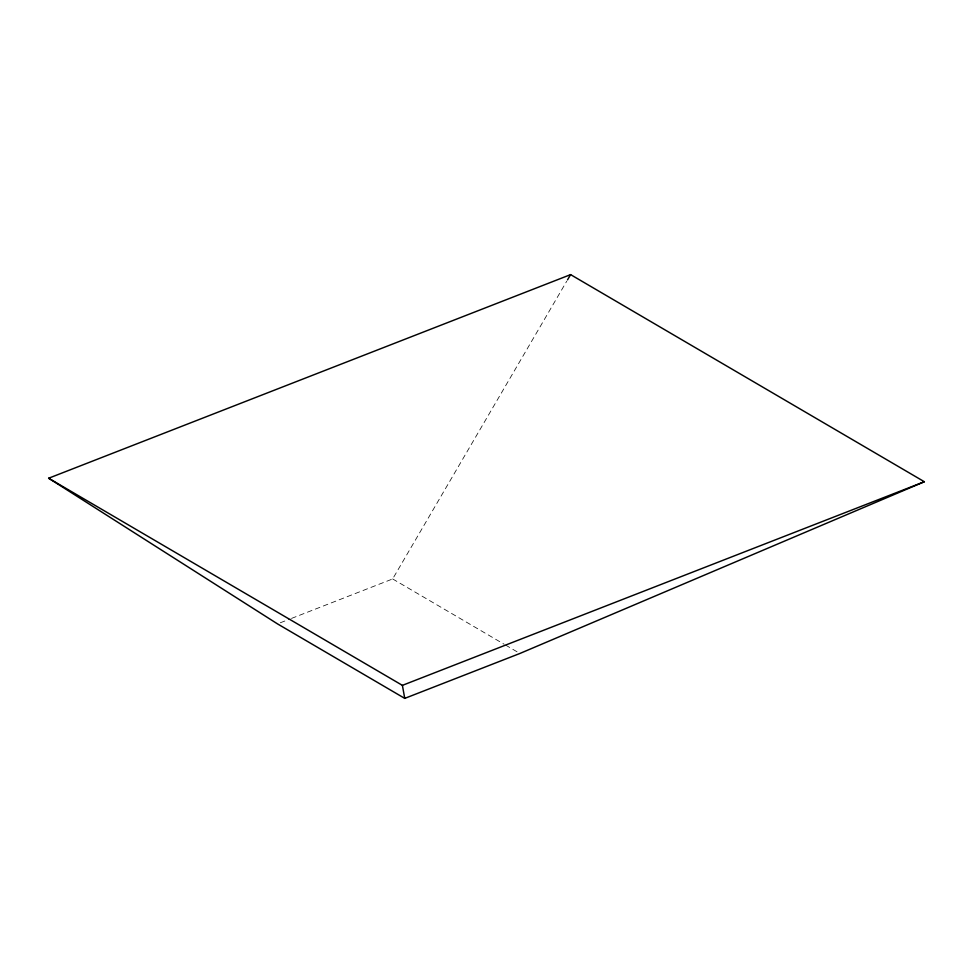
<?xml version="1.0" encoding="UTF-8"?>
<svg xmlns="http://www.w3.org/2000/svg" width="973" height="973" viewBox="0 0 973 973"><rect width="100%" height="100%" fill="white"/><g stroke="black" fill="none" stroke-linecap="round" stroke-linejoin="round"><path stroke-width="0.73" stroke-dasharray="4.87 3.65" d="M291.535 618.402L392.654 578.947L566.76 281.173M280.297 622.781L290.124 618.95M392.654 578.947L504.16 644.248M505.474 645.014L517.283 651.922"/><path stroke-width="1.46" d="M567.527 279.859L570.604 274.617L924.35 481.732L519.91 653.467L404.744 698.383L277.487 623.875L48.65 478.23L570.604 274.617M48.65 478.23L402.396 685.357L924.35 481.732M402.396 685.357L404.744 698.383"/></g></svg>
